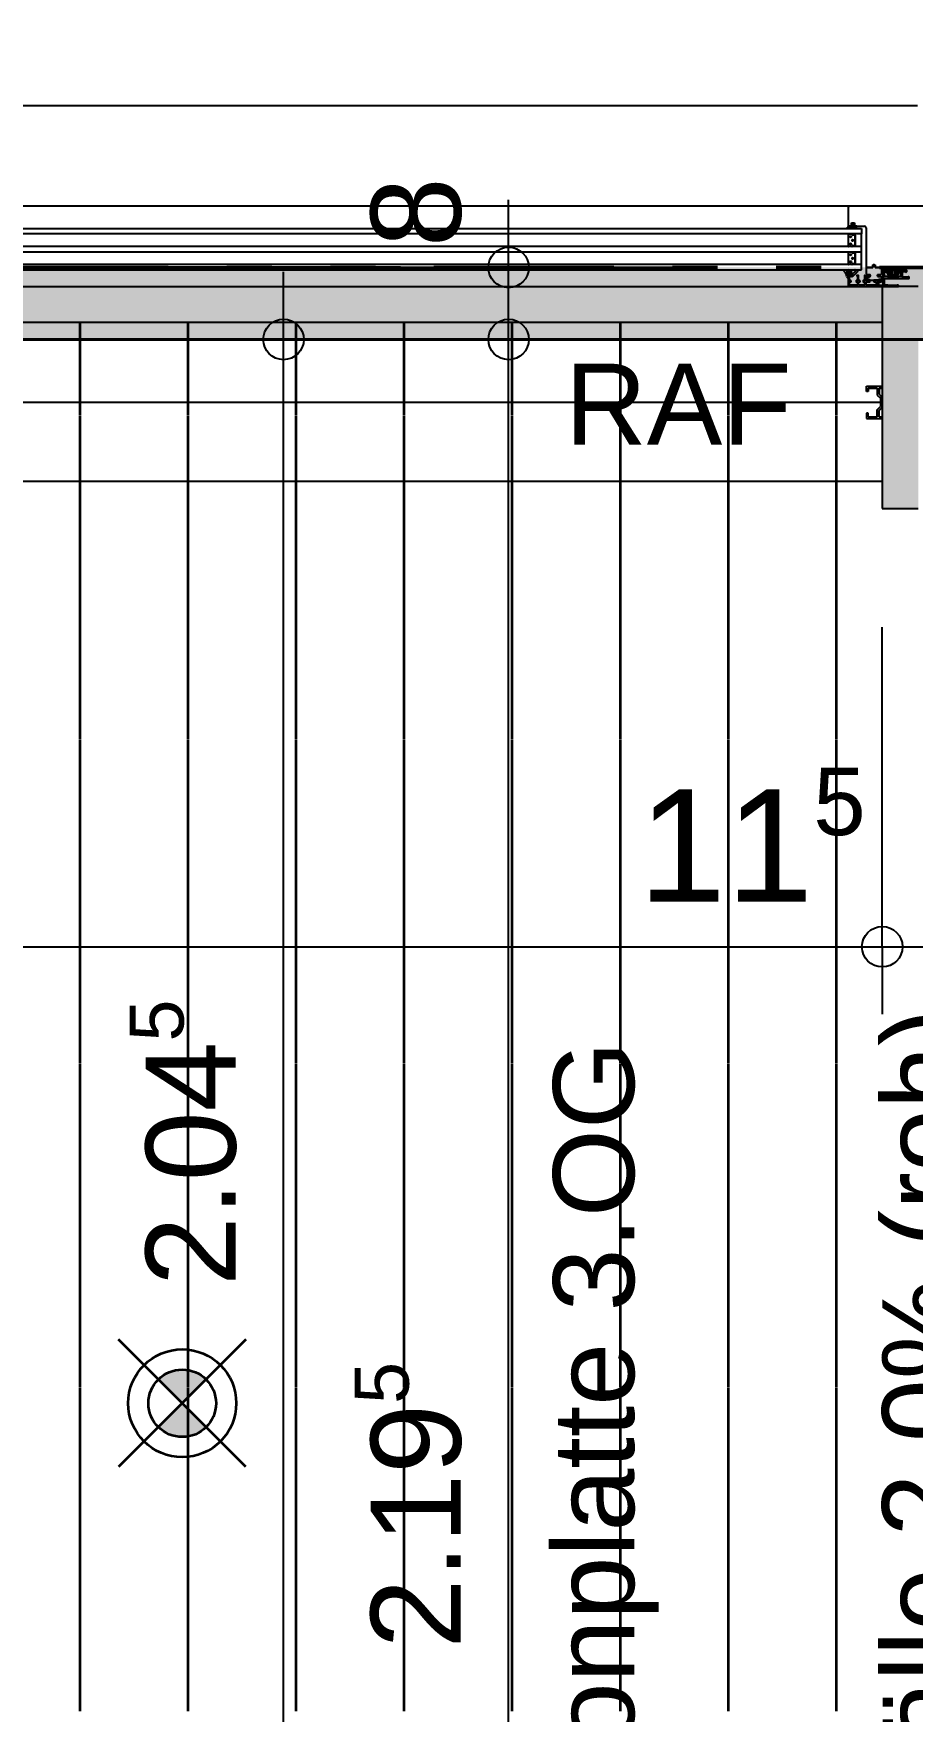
# Model space of a CAD drawing. Header units: centimetres. Extents: x 0.3 to 84.3, y 0.3 to 59.7.
# Drawn here: x 42.855 to 44.807, y 12.904 to 16.634 of the extents above; entities that cross this region are included whole.
import ezdxf

# ---------------------------------------------------------------- set-up
doc = ezdxf.new("R2010")
doc.units = ezdxf.units.CM
for name, pattern in [('AUSGEZOGEN', [0]), ('LINIE_23', [0.79, 0.4, -0.13, 0, -0.13, 0, -0.13]), ('PHANTOM', [63.5, 31.75, -6.35, 6.35, -6.35, 6.35, -6.35]), ('PUNKT', [6.35, 0, -6.35]), ('RAND', [44.45, 12.7, -6.35, 12.7, -6.35, 0, -6.35]), ('VERDECKT', [9.525, 6.35, -3.175])]:
    doc.linetypes.add(name, pattern=pattern)
for name, color, linetype, lineweight in [('Allgemein', 7, 'AUSGEZOGEN', 35), ('Ausbau Raeume', 7, 'AUSGEZOGEN', 35), ('Bauachsen grob', 7, 'RAND', 25), ('Bodenplatte', 7, 'AUSGEZOGEN', 35), ('Decke', 7, 'AUSGEZOGEN', 35), ('Detailmasse', 7, 'AUSGEZOGEN', 25), ('Entwaesserungsb._ Retentionb', 251, 'AUSGEZOGEN', 50), ('Fenster', 7, 'AUSGEZOGEN', 35), ('Rolladen', 7, 'AUSGEZOGEN', 25), ('Text Werkplan Ausfuehrung', 7, 'AUSGEZOGEN', 50), ('Vermassung Bodenplatte', 180, 'VERDECKT', 50), ('Vorhangbrett', 7, 'AUSGEZOGEN', 25), ('Wand Beton bewehrt', 7, 'AUSGEZOGEN', 35), ('Werkplan- Ausfuehrungsmasse', 7, 'AUSGEZOGEN', 25)]:
    doc.layers.add(name, color=color, linetype=linetype, lineweight=lineweight)
doc.layers.add('Elektro Apparate', color=7, linetype='AUSGEZOGEN', lineweight=35, true_color=0x656565)
doc.styles.add('ARIAL', font='ARIAL.TTF')

msp = doc.modelspace()

# ---------------------------------------------------------------- hatches: boundary and pattern name
at = {"layer": 'Allgemein', "linetype": 'AUSGEZOGEN', "lineweight": 25}
msp.add_hatch(color=32, dxfattribs=at).paths.add_polyline_path([(44.82, 15.794), (44.82, 16.0714), (44.74, 16.0714), (44.74, 15.794), (44.74, 15.714), (44.74, 15.666), (44.74, 15.618), (44.74, 15.578), (44.82, 15.578), (44.82, 15.618), (44.82, 15.666), (44.82, 15.714)])
at = {"layer": 'Bodenplatte', "linetype": 'AUSGEZOGEN', "lineweight": 25, "true_color": 0xe0ffe0}
msp.add_hatch(color=254, dxfattribs=at).paths.add_polyline_path([(31.66, 16.114), (31.66, 15.954), (62.72, 15.954), (62.72, 16.114)])
at = {"layer": 'Elektro Apparate', "linetype": 'AUSGEZOGEN', "lineweight": 35}
h = msp.add_hatch(color=40, dxfattribs=at)
h.paths.add_polyline_path([(43.132, 13.536), (43.185, 13.589), (43.238, 13.536), (43.2318, 13.5304), (43.2017, 13.5159), (43.1683, 13.5159), (43.1382, 13.5304)], flags=16)
h.paths.add_polyline_path([(43.238, 13.642), (43.185, 13.589), (43.132, 13.642), (43.1382, 13.6476), (43.1683, 13.6621), (43.2017, 13.6621), (43.2318, 13.6476)], flags=16)

# ---------------------------------------------------------------- linework, layer by layer
at = {"layer": 'Allgemein', "color": 7, "linetype": 'AUSGEZOGEN', "lineweight": 25}
for p, q in [((44.82, 16.0714), (44.74, 16.0714)), ((44.74, 16.0714), (44.74, 15.794)), ((44.74, 15.794), (44.74, 15.714)), ((44.74, 15.714), (44.74, 15.666)), ((44.74, 15.666), (44.74, 15.618)), ((44.74, 15.618), (44.74, 15.578)), ((44.74, 15.578), (44.82, 15.578))]:
    msp.add_line(p, q, dxfattribs=at)
at = {"layer": 'Ausbau Raeume', "color": 254, "linetype": 'AUSGEZOGEN', "lineweight": 35}
for p, q in [((42.9582, 15.7846), (42.9582, 15.9914)), ((43.1982, 15.7846), (43.1982, 15.9914)), ((43.4382, 15.7846), (43.4382, 15.9914)), ((43.6782, 15.7846), (43.6782, 15.9914)), ((43.9182, 15.7846), (43.9182, 15.9914)), ((44.1582, 15.7846), (44.1582, 15.9914)), ((44.3982, 15.7846), (44.3982, 15.9914)), ((44.6382, 15.7846), (44.6382, 15.9914)), ((42.9582, 15.0646), (42.9582, 15.7832)), ((43.1982, 15.0646), (43.1982, 15.7832)), ((43.4382, 15.0646), (43.4382, 15.7832)), ((43.6782, 15.0646), (43.6782, 15.7832)), ((43.9182, 15.0646), (43.9182, 15.7832)), ((44.1582, 15.0646), (44.1582, 15.7832)), ((44.3982, 15.0646), (44.3982, 15.7832)), ((44.6382, 15.0646), (44.6382, 15.7832)), ((42.9582, 14.3446), (42.9582, 15.0632)), ((43.1982, 14.3446), (43.1982, 15.0632)), ((43.4382, 14.3446), (43.4382, 15.0632)), ((43.6782, 14.3446), (43.6782, 15.0632)), ((43.9182, 14.3446), (43.9182, 15.0632)), ((44.1582, 14.3446), (44.1582, 15.0632)), ((44.3982, 14.3446), (44.3982, 15.0632)), ((44.6382, 14.3446), (44.6382, 15.0632)), ((42.9582, 13.6246), (42.9582, 14.3432)), ((43.1982, 13.6246), (43.1982, 14.3432)), ((43.4382, 13.6246), (43.4382, 14.3432)), ((43.6782, 13.6246), (43.6782, 14.3432)), ((43.9182, 13.6246), (43.9182, 14.3432)), ((44.1582, 13.6246), (44.1582, 14.3432)), ((44.3982, 13.6246), (44.3982, 14.3432)), ((44.6382, 13.6246), (44.6382, 14.3432)), ((42.9582, 12.9046), (42.9582, 13.6232)), ((43.1982, 12.9046), (43.1982, 13.6232)), ((43.4382, 12.9046), (43.4382, 13.6232)), ((43.6782, 12.9046), (43.6782, 13.6232)), ((43.9182, 12.9046), (43.9182, 13.6232)), ((44.1582, 12.9046), (44.1582, 13.6232)), ((44.3982, 12.9046), (44.3982, 13.6232)), ((44.6382, 12.9046), (44.6382, 13.6232))]:
    msp.add_line(p, q, dxfattribs=at)
at = {"layer": 'Bauachsen grob', "color": 32, "linetype": 'LINIE_23', "lineweight": 50, "true_color": 0xc36e14}
msp.add_line((21.964, 16.114), (72.416, 16.114), dxfattribs=at)
at = {"layer": 'Bodenplatte', "color": 92, "linetype": 'VERDECKT', "lineweight": 35, "true_color": 0x00c600}
for p, q in [((62.72, 16.114), (31.66, 16.114)), ((31.66, 15.954), (62.72, 15.954))]:
    msp.add_line(p, q, dxfattribs=at)
at = {"layer": 'Decke', "color": 92, "linetype": 'RAND', "lineweight": 35, "true_color": 0x00c600}
for p, q in [((31.66, 16.114), (47.6, 16.114)), ((47.44, 15.954), (31.66, 15.954))]:
    msp.add_line(p, q, dxfattribs=at)
at = {"layer": 'Detailmasse', "color": 253, "linetype": 'AUSGEZOGEN', "lineweight": 25, "true_color": 0xa0a0a0}
for p, q in [((43.41, 15.954), (43.41, 16.104)), ((43.41, 15.954), (43.26, 15.954)), ((43.41, 15.954), (43.56, 15.954)), ((43.41, 15.954), (43.41, 15.954)), ((43.41, 11.864), (43.41, 15.954))]:
    msp.add_line(p, q, dxfattribs=at)
msp.add_circle((43.41, 15.954), 0.045, dxfattribs=at)
at = {"layer": 'Elektro Apparate', "color": 40, "linetype": 'AUSGEZOGEN', "lineweight": 35}
for p, q in [((43.3264, 13.7304), (43.0436, 13.4476)), ((43.3264, 13.4476), (43.0436, 13.7304))]:
    msp.add_line(p, q, dxfattribs=at)
for radius in [0.12, 0.075]:
    msp.add_circle((43.185, 13.589), radius, dxfattribs=at)
at = {"layer": 'Fenster', "color": 7, "linetype": 'AUSGEZOGEN', "lineweight": 25}
for p, q in [((41.746, 16.474), (44.818, 16.474)), ((44.668, 16.25), (41.746, 16.25)), ((44.664, 16.246), (44.664, 16.208)), ((44.879, 16.25), (44.668, 16.25)), ((41.72, 16.2004), (44.694, 16.2004)), ((44.662, 16.2021), (44.6615, 16.2017)), ((44.6625, 16.2004), (44.6661, 16.2016)), ((44.6641, 16.2059), (44.6632, 16.2033)), ((44.664, 16.208), (44.666, 16.206)), ((44.6641, 16.2065), (44.6641, 16.2063)), ((44.6641, 16.2063), (44.6641, 16.2061)), ((44.6656, 16.2063), (44.6652, 16.2068)), ((44.666, 16.206), (44.672, 16.206)), ((44.6707, 16.206), (44.6661, 16.206)), ((44.6671, 16.2013), (44.6672, 16.2008)), ((44.6683, 16.2008), (44.6686, 16.2017)), ((44.6697, 16.2017), (44.6699, 16.2008)), ((44.6711, 16.2008), (44.6713, 16.2017)), ((44.6728, 16.2109), (44.6714, 16.2096)), ((44.6719, 16.209), (44.6722, 16.2091)), ((44.672, 16.206), (44.672, 16.213)), ((44.672, 16.213), (44.6782, 16.213)), ((44.6721, 16.2018), (44.6764, 16.2004)), ((44.6739, 16.2094), (44.6739, 16.2072)), ((44.6742, 16.2028), (44.6772, 16.2028)), ((44.6764, 16.2017), (44.6747, 16.2023)), ((44.6753, 16.2118), (44.6749, 16.2118)), ((44.6763, 16.2072), (44.6763, 16.2094)), ((44.6788, 16.2096), (44.6775, 16.2109)), ((44.678, 16.2091), (44.6783, 16.209)), ((44.6781, 16.2023), (44.6792, 16.2007)), ((44.6782, 16.213), (44.6782, 16.206)), ((44.6782, 16.206), (44.7, 16.206)), ((44.6831, 16.206), (44.6795, 16.206)), ((44.6803, 16.2008), (44.6806, 16.2017)), ((44.6817, 16.2017), (44.6819, 16.2008)), ((44.6831, 16.201), (44.6831, 16.2045)), ((44.694, 16.2004), (44.694, 16.1884)), ((44.704, 16.202), (44.704, 16.115)), ((44.694, 16.1884), (41.72, 16.1884)), ((44.694, 16.1604), (41.72, 16.1604)), ((44.6652, 16.1612), (44.6652, 16.1876)), ((44.6659, 16.1884), (44.6723, 16.1884)), ((44.6723, 16.1604), (44.6659, 16.1604)), ((44.6731, 16.1876), (44.6731, 16.1876)), ((44.6731, 16.1612), (44.6731, 16.1612)), ((44.6732, 16.1872), (44.6732, 16.1872)), ((44.6732, 16.1872), (44.6789, 16.1872)), ((44.6789, 16.1616), (44.6732, 16.1616)), ((44.6732, 16.1616), (44.6732, 16.1616)), ((44.6739, 16.1868), (44.6789, 16.1868)), ((44.6789, 16.1868), (44.6739, 16.1868)), ((44.6789, 16.162), (44.6739, 16.162)), ((44.6739, 16.162), (44.6789, 16.162)), ((44.6796, 16.186), (44.6796, 16.1627)), ((44.6796, 16.1627), (44.6796, 16.186)), ((44.68, 16.186), (44.68, 16.1627)), ((44.694, 16.1604), (44.694, 16.1884)), ((44.694, 16.1484), (44.694, 16.1604)), ((41.72, 16.1484), (44.694, 16.1484)), ((44.694, 16.1204), (41.72, 16.1204)), ((44.6652, 16.1212), (44.6652, 16.1476)), ((44.6659, 16.1484), (44.6723, 16.1484)), ((44.6723, 16.1204), (44.6659, 16.1204)), ((44.6731, 16.1476), (44.6731, 16.1476)), ((44.6731, 16.1212), (44.6731, 16.1212)), ((44.6732, 16.1472), (44.6732, 16.1472)), ((44.6732, 16.1472), (44.6789, 16.1472)), ((44.6789, 16.1216), (44.6732, 16.1216)), ((44.6732, 16.1216), (44.6732, 16.1216)), ((44.6739, 16.1468), (44.6789, 16.1468)), ((44.6789, 16.1468), (44.6739, 16.1468)), ((44.6789, 16.122), (44.6739, 16.122)), ((44.6739, 16.122), (44.6789, 16.122)), ((44.6796, 16.146), (44.6796, 16.1227)), ((44.6796, 16.1227), (44.6796, 16.146)), ((44.68, 16.146), (44.68, 16.1227)), ((44.694, 16.1204), (44.694, 16.1484)), ((44.694, 16.1084), (44.694, 16.1204)), ((44.704, 16.115), (44.705, 16.114)), ((44.719, 16.114), (44.719, 16.12)), ((44.719, 16.12), (44.724, 16.12)), ((44.719, 16.1186), (44.719, 16.114)), ((44.7215, 16.1196), (44.72, 16.1196)), ((44.723, 16.1196), (44.7215, 16.1196)), ((44.724, 16.12), (44.724, 16.114)), ((44.724, 16.114), (44.724, 16.1186)), ((41.72, 16.1084), (44.694, 16.1084)), ((44.6551, 16.106), (44.6548, 16.1064)), ((44.6555, 16.1084), (44.6636, 16.1084)), ((44.6604, 16.1057), (44.6602, 16.1053)), ((44.6602, 16.1053), (44.6606, 16.1047)), ((44.6612, 16.1057), (44.6604, 16.1057)), ((44.6606, 16.1047), (44.6626, 16.101)), ((44.6621, 16.1054), (44.6612, 16.1057)), ((44.6636, 16.105), (44.6621, 16.1054)), ((44.6636, 16.0916), (44.6629, 16.0916)), ((44.6652, 16.1045), (44.6636, 16.105)), ((44.6639, 16.1004), (44.6685, 16.1004)), ((44.664, 16.096), (44.664, 16.0718)), ((44.664, 16.0957), (44.664, 16.092)), ((44.6694, 16.0964), (44.6644, 16.0964)), ((44.6702, 16.0964), (44.6647, 16.0964)), ((44.6662, 16.1042), (44.6652, 16.1045)), ((44.666, 16.1079), (44.6705, 16.1067)), ((44.6674, 16.104), (44.6662, 16.1042)), ((44.6674, 16.104), (44.6693, 16.1035)), ((44.6676, 16.0854), (44.6676, 16.0929)), ((44.6676, 16.0754), (44.6676, 16.0816)), ((44.6678, 16.0933), (44.6698, 16.0954)), ((44.6702, 16.085), (44.668, 16.085)), ((44.668, 16.082), (44.6702, 16.082)), ((44.6686, 16.1004), (44.6685, 16.1004)), ((44.6687, 16.1004), (44.6686, 16.1004)), ((44.6689, 16.1005), (44.6687, 16.1004)), ((44.669, 16.1005), (44.6689, 16.1005)), ((44.6692, 16.1006), (44.669, 16.1005)), ((44.6696, 16.1012), (44.6692, 16.1006)), ((44.6693, 16.1035), (44.6697, 16.1028)), ((44.6697, 16.1028), (44.6696, 16.1012)), ((44.6714, 16.094), (44.6706, 16.0961)), ((44.6706, 16.0824), (44.6706, 16.0846)), ((44.6713, 16.1043), (44.6713, 16.1035)), ((44.6713, 16.1035), (44.6717, 16.0999)), ((44.6734, 16.0991), (44.6809, 16.1055)), ((44.6806, 16.1066), (44.6793, 16.1069)), ((44.6797, 16.1088), (44.6837, 16.108)), ((44.6813, 16.1063), (44.6806, 16.1066)), ((44.6809, 16.1055), (44.6813, 16.1057)), ((44.6815, 16.1062), (44.6813, 16.1063)), ((44.6813, 16.1057), (44.6815, 16.1058)), ((44.6816, 16.1059), (44.6815, 16.1062)), ((44.6815, 16.1058), (44.6816, 16.1059)), ((44.6822, 16.0846), (44.6822, 16.0824)), ((44.6848, 16.085), (44.6826, 16.085)), ((44.6826, 16.082), (44.6848, 16.082)), ((44.6836, 16.0954), (44.685, 16.0939)), ((44.6872, 16.0964), (44.684, 16.0964)), ((44.6852, 16.0935), (44.6852, 16.0854)), ((44.6852, 16.0816), (44.6852, 16.0754)), ((44.6876, 16.0854), (44.6876, 16.096)), ((44.6876, 16.0754), (44.6876, 16.0816)), ((44.6902, 16.085), (44.688, 16.085)), ((44.688, 16.082), (44.6902, 16.082)), ((44.6906, 16.0824), (44.6906, 16.0846)), ((44.6974, 16.0846), (44.6974, 16.0824)), ((44.7, 16.085), (44.6978, 16.085)), ((44.6978, 16.082), (44.7, 16.082)), ((44.7004, 16.096), (44.7004, 16.0854)), ((44.7004, 16.0816), (44.7004, 16.0754)), ((44.712, 16.0964), (44.7008, 16.0964)), ((44.719, 16.114), (44.704, 16.114)), ((44.704, 16.114), (44.704, 16.1)), ((44.704, 16.1), (44.706, 16.098)), ((44.704, 16.0854), (44.704, 16.093)), ((44.704, 16.0924), (44.704, 16.089)), ((44.704, 16.089), (44.704, 16.088)), ((44.704, 16.0754), (44.704, 16.0816)), ((44.7044, 16.0934), (44.712, 16.0934)), ((44.7086, 16.085), (44.7044, 16.085)), ((44.7044, 16.082), (44.712, 16.082)), ((44.705, 16.114), (44.719, 16.114)), ((44.7124, 16.0934), (44.705, 16.0934)), ((44.7084, 16.088), (44.705, 16.088)), ((44.705, 16.088), (44.708, 16.088)), ((44.706, 16.098), (44.7124, 16.098)), ((44.706, 16.086), (44.707, 16.086)), ((44.708, 16.088), (44.7108, 16.088)), ((44.708, 16.087), (44.708, 16.0876)), ((44.709, 16.0872), (44.709, 16.0854)), ((44.7096, 16.0876), (44.7094, 16.0876)), ((44.7127, 16.0849), (44.7103, 16.0873)), ((44.7108, 16.088), (44.7128, 16.086)), ((44.7128, 16.086), (44.7215, 16.086)), ((44.713, 16.0944), (44.713, 16.0954)), ((44.713, 16.083), (44.713, 16.0842)), ((44.7134, 16.097), (44.7134, 16.0944)), ((44.7215, 16.086), (44.7302, 16.086)), ((44.7216, 16.0856), (44.7216, 16.0824)), ((44.7256, 16.086), (44.722, 16.086)), ((44.722, 16.082), (44.7258, 16.082)), ((44.724, 16.114), (44.948, 16.114)), ((44.739, 16.114), (44.724, 16.114)), ((44.738, 16.086), (44.7256, 16.086)), ((44.7262, 16.0816), (44.7262, 16.0754)), ((44.7296, 16.0944), (44.7296, 16.097)), ((44.7296, 16.0718), (44.7296, 16.0814)), ((44.73, 16.0804), (44.73, 16.0718)), ((44.7302, 16.086), (44.7322, 16.088)), ((44.7306, 16.098), (44.737, 16.098)), ((44.738, 16.0934), (44.7306, 16.0934)), ((44.7306, 16.0824), (44.7366, 16.0824)), ((44.732, 16.0814), (44.731, 16.0814)), ((44.7322, 16.088), (44.735, 16.088)), ((44.7324, 16.0742), (44.7324, 16.081)), ((44.7346, 16.088), (44.738, 16.088)), ((44.735, 16.088), (44.738, 16.088)), ((44.735, 16.087), (44.735, 16.0876)), ((44.737, 16.086), (44.736, 16.086)), ((44.737, 16.098), (44.739, 16.1)), ((44.739, 16.1), (44.739, 16.114)), ((44.739, 16.089), (44.739, 16.0924)), ((44.739, 16.089), (44.739, 16.088)), ((44.739, 16.0848), (44.739, 16.085)), ((44.741, 16.107), (44.741, 16.0742)), ((44.7514, 16.1074), (44.7414, 16.1074)), ((44.7456, 16.1136), (44.7436, 16.1136)), ((44.7436, 16.1136), (44.7436, 16.1112)), ((44.7436, 16.1112), (44.7456, 16.1112)), ((44.7481, 16.11), (44.7436, 16.1086)), ((44.7436, 16.1086), (44.7436, 16.1076)), ((44.7436, 16.1086), (44.744, 16.1083)), ((44.7436, 16.1076), (44.744, 16.1076)), ((44.744, 16.114), (44.7456, 16.114)), ((44.7456, 16.1108), (44.744, 16.1108)), ((44.744, 16.1083), (44.7482, 16.1096)), ((44.744, 16.1076), (44.744, 16.1083)), ((44.748, 16.1086), (44.7443, 16.1074)), ((44.7444, 16.107), (44.7443, 16.1074)), ((44.7444, 16.107), (44.7481, 16.1082)), ((44.7452, 16.0942), (44.7452, 16.1038)), ((44.7452, 16.0754), (44.7452, 16.0894)), ((44.7546, 16.114), (44.7456, 16.114)), ((44.7456, 16.1136), (44.7456, 16.114)), ((44.7456, 16.1136), (44.7546, 16.1136)), ((44.7456, 16.1112), (44.7456, 16.1136)), ((44.7456, 16.1112), (44.7506, 16.1112)), ((44.7456, 16.1112), (44.7456, 16.1108)), ((44.7456, 16.1108), (44.7488, 16.1108)), ((44.7456, 16.1042), (44.7518, 16.1042)), ((44.7506, 16.0938), (44.7456, 16.0938)), ((44.7456, 16.0898), (44.7996, 16.0898)), ((44.748, 16.1086), (44.7481, 16.1082)), ((44.7483, 16.1101), (44.7481, 16.11)), ((44.7481, 16.11), (44.7482, 16.1096)), ((44.7482, 16.1096), (44.7483, 16.1097)), ((44.7482, 16.1096), (44.7482, 16.1087)), ((44.7482, 16.1087), (44.7482, 16.1083)), ((44.7483, 16.1087), (44.7482, 16.1087)), ((44.7482, 16.1083), (44.7483, 16.1083)), ((44.7483, 16.1086), (44.7483, 16.1087)), ((44.7484, 16.1085), (44.7483, 16.1086)), ((44.7483, 16.1083), (44.7484, 16.1082)), ((44.7485, 16.1085), (44.7484, 16.1085)), ((44.7484, 16.1082), (44.7484, 16.1082)), ((44.7484, 16.1082), (44.7485, 16.1082)), ((44.7485, 16.1084), (44.7485, 16.1085)), ((44.7486, 16.1084), (44.7485, 16.1084)), ((44.7485, 16.1083), (44.7485, 16.1084)), ((44.7485, 16.1082), (44.7485, 16.1083)), ((44.7485, 16.1082), (44.7485, 16.1081)), ((44.7485, 16.1081), (44.7485, 16.1082)), ((44.7485, 16.1081), (44.7485, 16.1081)), ((44.7486, 16.108), (44.7485, 16.1081)), ((44.7491, 16.1104), (44.7486, 16.1104)), ((44.7486, 16.1104), (44.7486, 16.1084)), ((44.7486, 16.1084), (44.7506, 16.1084)), ((44.7488, 16.108), (44.7486, 16.108)), ((44.7492, 16.1108), (44.7488, 16.1108)), ((44.7488, 16.108), (44.749, 16.108)), ((44.7488, 16.108), (44.7488, 16.108)), ((44.7506, 16.108), (44.749, 16.108)), ((44.7491, 16.1104), (44.7494, 16.1105)), ((44.7497, 16.1109), (44.7492, 16.1108)), ((44.7494, 16.1105), (44.7498, 16.1107)), ((44.7501, 16.1111), (44.7497, 16.1109)), ((44.7498, 16.1107), (44.7502, 16.1109)), ((44.7506, 16.1112), (44.7501, 16.1111)), ((44.7502, 16.1109), (44.7506, 16.1112)), ((44.7506, 16.1084), (44.7506, 16.1112)), ((44.7506, 16.108), (44.7506, 16.1084)), ((44.7546, 16.1084), (44.7506, 16.1084)), ((44.7506, 16.108), (44.7546, 16.108)), ((44.7507, 16.1038), (44.7506, 16.1036)), ((44.7506, 16.1036), (44.751, 16.1034)), ((44.7506, 16.1036), (44.751, 16.1034)), ((44.7507, 16.1038), (44.7511, 16.1037)), ((44.7508, 16.1014), (44.7511, 16.1017)), ((44.7508, 16.1015), (44.7511, 16.1017)), ((44.7508, 16.1014), (44.7526, 16.0986)), ((44.751, 16.1034), (44.7511, 16.1037)), ((44.7536, 16.1041), (44.7511, 16.1041)), ((44.7511, 16.1037), (44.7511, 16.1041)), ((44.7511, 16.1037), (44.7536, 16.1037)), ((44.7529, 16.0988), (44.7511, 16.1017)), ((44.7521, 16.1043), (44.7527, 16.1049)), ((44.7526, 16.0986), (44.7529, 16.0988)), ((44.7527, 16.0985), (44.753, 16.0987)), ((44.7754, 16.0928), (44.7527, 16.0928)), ((44.753, 16.1056), (44.753, 16.1058)), ((44.7536, 16.1041), (44.7536, 16.1037)), ((44.7537, 16.0968), (44.754, 16.097)), ((44.7543, 16.108), (44.7543, 16.1062)), ((44.7543, 16.1062), (44.758, 16.1062)), ((44.7543, 16.1061), (44.7543, 16.1062)), ((44.7543, 16.1062), (44.7543, 16.1062)), ((44.758, 16.1061), (44.7543, 16.1061)), ((44.7543, 16.106), (44.7543, 16.1061)), ((44.7543, 16.1061), (44.7543, 16.1061)), ((44.7554, 16.1056), (44.7543, 16.106)), ((44.7734, 16.114), (44.7546, 16.114)), ((44.7546, 16.1136), (44.7546, 16.114)), ((44.7546, 16.1136), (44.7549, 16.1136)), ((44.7546, 16.1136), (44.7546, 16.1084)), ((44.7546, 16.108), (44.7546, 16.1084)), ((44.7546, 16.1084), (44.7549, 16.1084)), ((44.7546, 16.108), (44.7734, 16.108)), ((44.7549, 16.1084), (44.7549, 16.1136)), ((44.7549, 16.1136), (44.7731, 16.1136)), ((44.7731, 16.1084), (44.7549, 16.1084)), ((44.7555, 16.1025), (44.7551, 16.1024)), ((44.7551, 16.1024), (44.756, 16.0984)), ((44.7554, 16.1056), (44.758, 16.1056)), ((44.758, 16.1056), (44.7555, 16.1056)), ((44.7564, 16.0984), (44.7555, 16.1025)), ((44.7564, 16.0984), (44.756, 16.0984)), ((44.7569, 16.0939), (44.757, 16.0943)), ((44.7575, 16.0938), (44.7575, 16.0942)), ((44.7705, 16.0942), (44.7575, 16.0942)), ((44.7575, 16.0938), (44.7705, 16.0938)), ((44.7582, 16.0944), (44.7576, 16.0938)), ((44.758, 16.108), (44.758, 16.0986)), ((44.758, 16.0986), (44.7584, 16.0986)), ((44.7582, 16.0966), (44.7698, 16.0966)), ((44.7582, 16.0966), (44.7582, 16.0944)), ((44.7698, 16.0944), (44.7582, 16.0944)), ((44.7584, 16.0986), (44.7584, 16.108)), ((44.7694, 16.097), (44.7586, 16.097)), ((44.7612, 16.114), (44.7612, 16.097)), ((44.7668, 16.114), (44.7668, 16.097)), ((44.7696, 16.108), (44.7696, 16.0986)), ((44.77, 16.0986), (44.7696, 16.0986)), ((44.7698, 16.0966), (44.7698, 16.0944)), ((44.7698, 16.0944), (44.7704, 16.0938)), ((44.77, 16.0986), (44.77, 16.108)), ((44.77, 16.1062), (44.7738, 16.1062)), ((44.7738, 16.1061), (44.77, 16.1061)), ((44.77, 16.1056), (44.7726, 16.1056)), ((44.7725, 16.1056), (44.77, 16.1056)), ((44.7705, 16.0938), (44.7705, 16.0942)), ((44.7711, 16.0939), (44.771, 16.0943)), ((44.7725, 16.1025), (44.7716, 16.0984)), ((44.7716, 16.0984), (44.772, 16.0984)), ((44.772, 16.0984), (44.7729, 16.1024)), ((44.7725, 16.1025), (44.7729, 16.1024)), ((44.7726, 16.1056), (44.7738, 16.106)), ((44.7731, 16.1136), (44.7734, 16.1136)), ((44.7731, 16.1136), (44.7731, 16.1084)), ((44.7731, 16.1084), (44.7734, 16.1084)), ((44.7734, 16.114), (44.7734, 16.1136)), ((44.7824, 16.114), (44.7734, 16.114)), ((44.7734, 16.1084), (44.7734, 16.1136)), ((44.7734, 16.1136), (44.7824, 16.1136)), ((44.7734, 16.108), (44.7734, 16.1084)), ((44.7774, 16.1084), (44.7734, 16.1084)), ((44.7734, 16.108), (44.7774, 16.108)), ((44.7738, 16.108), (44.7738, 16.1062)), ((44.7738, 16.1062), (44.7738, 16.1062)), ((44.7738, 16.1062), (44.7738, 16.1061)), ((44.7738, 16.1061), (44.7738, 16.106)), ((44.7738, 16.1061), (44.7738, 16.1061)), ((44.7743, 16.0968), (44.774, 16.097)), ((44.7769, 16.1041), (44.7744, 16.1041)), ((44.7744, 16.1041), (44.7744, 16.1037)), ((44.7744, 16.1037), (44.7769, 16.1037)), ((44.775, 16.1058), (44.775, 16.1056)), ((44.7753, 16.0985), (44.775, 16.0987)), ((44.7769, 16.1017), (44.7751, 16.0988)), ((44.7754, 16.0986), (44.7751, 16.0988)), ((44.7753, 16.1049), (44.7759, 16.1043)), ((44.7754, 16.0986), (44.7772, 16.1014)), ((44.7762, 16.1042), (44.7812, 16.1042)), ((44.7944, 16.1074), (44.7766, 16.1074)), ((44.7769, 16.1041), (44.7769, 16.1037)), ((44.7769, 16.1037), (44.7773, 16.1038)), ((44.7769, 16.1037), (44.777, 16.1034)), ((44.7773, 16.1015), (44.7769, 16.1017)), ((44.7772, 16.1014), (44.7769, 16.1017)), ((44.7774, 16.1036), (44.777, 16.1034)), ((44.7774, 16.1036), (44.777, 16.1034)), ((44.7774, 16.1036), (44.7773, 16.1038)), ((44.7774, 16.1112), (44.7774, 16.1084)), ((44.7774, 16.1112), (44.7824, 16.1112)), ((44.7774, 16.1112), (44.7778, 16.1109)), ((44.7779, 16.1111), (44.7774, 16.1112)), ((44.7774, 16.108), (44.7774, 16.1084)), ((44.7774, 16.1084), (44.7794, 16.1084)), ((44.779, 16.108), (44.7774, 16.108)), ((44.7812, 16.0938), (44.7774, 16.0938)), ((44.7778, 16.1109), (44.7782, 16.1107)), ((44.7783, 16.1109), (44.7779, 16.1111)), ((44.7782, 16.1107), (44.7786, 16.1105)), ((44.7788, 16.1108), (44.7783, 16.1109)), ((44.7786, 16.1105), (44.7789, 16.1104)), ((44.7792, 16.1108), (44.7788, 16.1108)), ((44.7794, 16.1104), (44.7789, 16.1104)), ((44.779, 16.108), (44.7792, 16.108)), ((44.7792, 16.1108), (44.7824, 16.1108)), ((44.7793, 16.108), (44.7792, 16.108)), ((44.7794, 16.108), (44.7793, 16.108)), ((44.7794, 16.1084), (44.7794, 16.1104)), ((44.7795, 16.1084), (44.7794, 16.1084)), ((44.7795, 16.1081), (44.7794, 16.108)), ((44.7796, 16.1085), (44.7795, 16.1084)), ((44.7795, 16.1084), (44.7795, 16.1083)), ((44.7795, 16.1083), (44.7795, 16.1082)), ((44.7795, 16.1081), (44.7796, 16.1082)), ((44.7795, 16.1082), (44.7795, 16.1081)), ((44.7797, 16.1086), (44.7796, 16.1085)), ((44.7796, 16.1082), (44.7797, 16.1082)), ((44.7799, 16.11), (44.7797, 16.1101)), ((44.7797, 16.1097), (44.7798, 16.1096)), ((44.7798, 16.1087), (44.7797, 16.1087)), ((44.7797, 16.1087), (44.7797, 16.1086)), ((44.7797, 16.1082), (44.7797, 16.1083)), ((44.7797, 16.1083), (44.7798, 16.1083)), ((44.7799, 16.11), (44.7798, 16.1096)), ((44.7798, 16.1087), (44.7798, 16.1096)), ((44.7798, 16.1096), (44.784, 16.1083)), ((44.7798, 16.1083), (44.7798, 16.1087)), ((44.7844, 16.1086), (44.7799, 16.11)), ((44.7799, 16.1082), (44.78, 16.1086)), ((44.7799, 16.1082), (44.7836, 16.107)), ((44.7837, 16.1074), (44.78, 16.1086)), ((44.7816, 16.1038), (44.7816, 16.0942)), ((44.7824, 16.114), (44.784, 16.114)), ((44.7824, 16.1136), (44.7824, 16.114)), ((44.7824, 16.1136), (44.7824, 16.1112)), ((44.7844, 16.1136), (44.7824, 16.1136)), ((44.7824, 16.1112), (44.7824, 16.1108)), ((44.7824, 16.1112), (44.7844, 16.1112)), ((44.784, 16.1108), (44.7824, 16.1108)), ((44.7836, 16.107), (44.7837, 16.1074)), ((44.7844, 16.1086), (44.784, 16.1083)), ((44.784, 16.1083), (44.784, 16.1076)), ((44.7844, 16.1076), (44.784, 16.1076)), ((44.7844, 16.1112), (44.7844, 16.1136)), ((44.7844, 16.1076), (44.7844, 16.1086)), ((44.7848, 16.0926), (44.7848, 16.1046)), ((44.7852, 16.105), (44.792, 16.105)), ((44.7972, 16.0922), (44.7852, 16.0922)), ((44.7924, 16.1046), (44.7924, 16.1041)), ((44.793, 16.1038), (44.7938, 16.1042)), ((44.7948, 16.1059), (44.7948, 16.107)), ((44.7976, 16.0931), (44.7976, 16.0926)), ((44.799, 16.093), (44.7982, 16.0934)), ((44.8, 16.0902), (44.8, 16.0913)), ((41.7496, 16.0714), (44.6644, 16.0714)), ((44.6644, 16.0714), (44.7292, 16.0714)), ((44.6848, 16.075), (44.668, 16.075)), ((44.7, 16.075), (44.688, 16.075)), ((44.7258, 16.075), (44.7044, 16.075)), ((44.7304, 16.0714), (44.7756, 16.0714)), ((44.7406, 16.0738), (44.7328, 16.0738)), ((44.7512, 16.075), (44.7456, 16.075)), ((44.7732, 16.0738), (44.753, 16.0738)), ((44.7736, 16.0747), (44.7736, 16.0742)), ((44.775, 16.0746), (44.7742, 16.075)), ((44.776, 16.0718), (44.776, 16.0729)), ((44.74, 15.9914), (38.61, 15.9914))]:
    msp.add_line(p, q, dxfattribs=at)
for centre, radius in [((44.6699, 16.1822), 0.0016), ((44.6699, 16.1665), 0.0016), ((44.674, 16.1744), 0.0016), ((44.6699, 16.1422), 0.0016), ((44.6699, 16.1265), 0.0016), ((44.674, 16.1344), 0.0016), ((44.6637, 16.0986), 0.000995)]:
    msp.add_circle(centre, radius, dxfattribs=at)
for centre, radius, start, end in [((44.668, 16.246), 0.004, 90.0001, 180.0001), ((44.6623, 16.2012), 0.000896, 148.6199, 288.3565), ((44.6615, 16.2037), 0.00169, 286.5894, 345.7015), ((44.6647, 16.2065), 0.0006, 35.0001, 179.9899), ((44.6621, 16.2061), 0.002, 352.8339, 0.0001), ((44.6661, 16.2066), 0.0006, 215.0001, 270.0001), ((44.6665, 16.2011), 0.0006, 15.0001, 131.4926), ((44.6678, 16.201), 0.0006, 195.0001, 345.0001), ((44.6691, 16.2015), 0.0006, 15.0001, 165.0001), ((44.6705, 16.201), 0.0006, 195.0001, 345.0001), ((44.6707, 16.205), 0.001, 45.6223, 90.0001), ((44.6717, 16.2093), 0.0004, 135.0326, 300.0428), ((44.6717, 16.2015), 0.000445, 29.6317, 164.5981), ((44.6717, 16.206), 0.0004, 225.6223, 2.7346), ((44.6801, 16.2064), 0.00802, 161.7764, 182.7204), ((44.6723, 16.209), 0.0002, 346.777, 120.0521), ((44.6749, 16.2088), 0.003, 90.0374, 135.0337), ((44.6751, 16.2094), 0.0012, 0.6558, 180.0386), ((44.6751, 16.2072), 0.0012, 180.3469, 359.7268), ((44.6741, 16.2026), 0.00022, 58.4906, 269.8168), ((44.6742, 16.2013), 0.00112, 65.9025, 98.521), ((44.6753, 16.2088), 0.003, 44.9665, 89.9628), ((44.6765, 16.201), 0.000646, 266.5003, 91.9756), ((44.6772, 16.2018), 0.001, 30.0001, 90.0001), ((44.6779, 16.209), 0.0002, 59.9481, 193.2232), ((44.6701, 16.2064), 0.00802, 357.2791, 18.2238), ((44.6785, 16.206), 0.0004, 177.2791, 314.3779), ((44.6785, 16.2093), 0.0004, 239.9575, 44.9676), ((44.6795, 16.205), 0.001, 90.0001, 134.3779), ((44.6798, 16.201), 0.0006, 210.0001, 345.0001), ((44.6811, 16.2015), 0.0006, 15.0001, 165.0001), ((44.6825, 16.201), 0.0006, 195.0001, 0.0001), ((44.6831, 16.2054), 0.0006, 293.577, 90.0001), ((44.6835, 16.2045), 0.0004, 113.577, 180.0001), ((44.7, 16.202), 0.004, 0.0001, 90.0001), ((44.6659, 16.1876), 0.00078, 90.0001, 180.0001), ((44.6659, 16.1612), 0.00078, 180.0001, 270.0001), ((44.6723, 16.1876), 0.00078, 0.0001, 90.0001), ((44.6723, 16.1612), 0.00078, 270.0001, 0.0001), ((44.6739, 16.1876), 0.00078, 180.0001, 270.0001), ((44.6739, 16.1612), 0.00078, 90.0001, 180.0001), ((44.6739, 16.1876), 0.00078, 214.8639, 270.0001), ((44.6739, 16.1612), 0.00078, 90.0001, 145.1363), ((44.6789, 16.186), 0.00114, 0.0001, 90.0001), ((44.6789, 16.186), 0.00078, 0.0001, 90.0001), ((44.6789, 16.186), 0.00078, 0.0001, 90.0001), ((44.6789, 16.1627), 0.00078, 270.0001, 0.0001), ((44.6789, 16.1627), 0.00114, 270.0001, 0.0001), ((44.6789, 16.1627), 0.00078, 270.0001, 0.0001), ((44.6659, 16.1476), 0.00078, 90.0001, 180.0001), ((44.6659, 16.1212), 0.00078, 180.0001, 270.0001), ((44.6723, 16.1476), 0.00078, 0.0001, 90.0001), ((44.6723, 16.1212), 0.00078, 270.0001, 0.0001), ((44.6739, 16.1476), 0.00078, 180.0001, 270.0001), ((44.6739, 16.1212), 0.00078, 90.0001, 180.0001), ((44.6739, 16.1476), 0.00078, 214.8639, 270.0001), ((44.6739, 16.1212), 0.00078, 90.0001, 145.1363), ((44.6789, 16.146), 0.00114, 0.0001, 90.0001), ((44.6789, 16.146), 0.00078, 0.0001, 90.0001), ((44.6789, 16.146), 0.00078, 0.0001, 90.0001), ((44.6789, 16.1227), 0.00078, 270.0001, 0.0001), ((44.6789, 16.1227), 0.00114, 270.0001, 0.0001), ((44.6789, 16.1227), 0.00078, 270.0001, 0.0001), ((44.72, 16.1186), 0.001, 90.0001, 180.0001), ((44.723, 16.1186), 0.001, 0.0001, 90.0001), ((44.6555, 16.1074), 0.001, 90.0001, 199.0259), ((44.6576, 16.1081), 0.00324, 199.0259, 211.6333), ((44.6625, 16.1105), 0.00864, 211.6333, 224.3836), ((44.6366, 16.0891), 0.025, 8.8461, 37.9514), ((44.6629, 16.0932), 0.0016, 190.3829, 270.0001), ((44.6638, 16.102), 0.00158, 219.6137, 271.155), ((44.6636, 16.1024), 0.006, 67.1346, 90), ((44.6636, 16.092), 0.0004, 270.0001, 0.0001), ((44.6647, 16.0957), 0.000662, 90.0001, 180.0001), ((44.6644, 16.096), 0.0004, 90.0001, 180.0001), ((44.6682, 16.0929), 0.0006, 135.0001, 180.0001), ((44.668, 16.0854), 0.0004, 180.0001, 270.0001), ((44.668, 16.0816), 0.0004, 90.0001, 180.0001), ((44.6694, 16.0958), 0.0006, 315.0001, 90.0001), ((44.6702, 16.096), 0.0004, 20.0001, 90.0001), ((44.6702, 16.0846), 0.0004, 0.0001, 90.0001), ((44.6702, 16.0824), 0.0004, 270.0001, 0.0001), ((44.67, 16.1052), 0.00154, 324.2197, 74.1922), ((44.6719, 16.0942), 0.0006, 200.0001, 302.523), ((44.6728, 16.1001), 0.00115, 192.4669, 300.1304), ((44.6519, 16.1301), 0.0417, 299.2314, 322.205), ((44.6795, 16.1079), 0.001, 78.6332, 258.6331), ((44.6826, 16.0846), 0.0004, 90.0001, 180.0001), ((44.6826, 16.0824), 0.0004, 180.0001, 270.0001), ((44.684, 16.0958), 0.0006, 90.0001, 225.0001), ((44.6836, 16.1061), 0.002, 310.1428, 86.9885), ((44.6848, 16.0854), 0.0004, 270.0001, 0.0001), ((44.6848, 16.0816), 0.0004, 0.0001, 90.0001), ((44.6846, 16.0935), 0.0006, 0.0001, 45.0001), ((44.6872, 16.096), 0.0004, 0.0001, 90.0001), ((44.688, 16.0854), 0.0004, 180.0001, 270.0001), ((44.688, 16.0816), 0.0004, 90.0001, 180.0001), ((44.6902, 16.0846), 0.0004, 0.0001, 90.0001), ((44.6902, 16.0824), 0.0004, 270.0001, 0.0001), ((44.6978, 16.0846), 0.0004, 90.0001, 180.0001), ((44.6978, 16.0824), 0.0004, 180.0001, 270.0001), ((44.7, 16.0854), 0.0004, 270.0001, 0.0001), ((44.7, 16.0816), 0.0004, 0.0001, 90.0001), ((44.7008, 16.096), 0.0004, 90.0001, 180.0001), ((44.705, 16.0924), 0.001, 90.0001, 180.0001), ((44.7044, 16.093), 0.0004, 90.0001, 180.0001), ((44.705, 16.089), 0.001, 180.0001, 270.0001), ((44.705, 16.089), 0.001, 180.0001, 270.0001), ((44.706, 16.088), 0.002, 180.0001, 270.0001), ((44.7044, 16.0854), 0.0004, 180.0001, 270.0001), ((44.7044, 16.0816), 0.0004, 90.0001, 180.0001), ((44.707, 16.087), 0.001, 270.0001, 0.0001), ((44.7084, 16.0876), 0.0004, 90.0001, 180.0001), ((44.7086, 16.0854), 0.0004, 270.0001, 0.0001), ((44.7094, 16.0872), 0.0004, 90.0001, 180.0001), ((44.7096, 16.0866), 0.001, 45.0001, 90.0001), ((44.712, 16.0954), 0.001, 0.0001, 90.0001), ((44.712, 16.0944), 0.001, 270.0001, 0.0001), ((44.712, 16.083), 0.001, 270.0001, 0.0001), ((44.7124, 16.097), 0.001, 0.0001, 90.0001), ((44.7124, 16.0944), 0.001, 270.0001, 0.0001), ((44.712, 16.0842), 0.001, 0.0001, 45.0001), ((44.722, 16.0856), 0.0004, 90.0001, 180.0001), ((44.722, 16.0824), 0.0004, 180.0001, 270.0001), ((44.7258, 16.0816), 0.0004, 0.0001, 90.0001), ((44.7306, 16.097), 0.001, 90.0001, 180.0001), ((44.7306, 16.0944), 0.001, 180.0001, 270.0001), ((44.7306, 16.0814), 0.001, 90.0001, 180.0001), ((44.731, 16.0804), 0.001, 90.0001, 180.0001), ((44.732, 16.081), 0.0004, 0.0001, 90.0001), ((44.7346, 16.0876), 0.0004, 0.0001, 90.0001), ((44.736, 16.087), 0.001, 180.0001, 270.0001), ((44.7366, 16.0848), 0.0024, 270.0001, 0.0001), ((44.737, 16.088), 0.002, 270.0001, 0.0001), ((44.738, 16.0924), 0.001, 0.0001, 90.0001), ((44.738, 16.089), 0.001, 270.0001, 0.0001), ((44.738, 16.089), 0.001, 270.0001, 0.0001), ((44.738, 16.085), 0.001, 0.0001, 90.0001), ((44.7414, 16.107), 0.0004, 90.0001, 180.0001), ((44.744, 16.1136), 0.0004, 90.0001, 180.0001), ((44.744, 16.1112), 0.0004, 180.0001, 270.0001), ((44.7442, 16.1076), 0.0006, 180.0001, 288.0152), ((44.7442, 16.1076), 0.0002, 180.0001, 288.0152), ((44.7456, 16.1038), 0.0004, 90.0001, 180.0001), ((44.7456, 16.0942), 0.0004, 180.0001, 270.0001), ((44.7456, 16.0894), 0.0004, 90.0001, 180.0001), ((44.7482, 16.1079), 0.0008, 91.872, 108.0152), ((44.7482, 16.1079), 0.0004, 91.872, 108.0152), ((44.7482, 16.1104), 0.0004, 0.0001, 90.0001), ((44.7482, 16.1105), 0.0004, 288.0152, 353.502), ((44.749, 16.1084), 0.0004, 180.0001, 270.0001), ((44.7528, 16.1027), 0.0024, 159.279, 211.2357), ((44.7487, 16.1043), 0.002, 339.279, 339.5892), ((44.7506, 16.0922), 0.0016, 37.98, 90.0001), ((44.7511, 16.1037), 0.0004, 90.0001, 159.5892), ((44.7528, 16.1027), 0.002, 159.279, 211.2357), ((44.7525, 16.1025), 0.002, 211.2357, 212.5001), ((44.7487, 16.1043), 0.0024, 339.279, 339.5892), ((44.7525, 16.1025), 0.0016, 211.2357, 212.5001), ((44.7514, 16.1058), 0.0016, 0.0001, 90.0001), ((44.7518, 16.1046), 0.0004, 270.0001, 315.0001), ((44.7527, 16.0938), 0.001, 217.98, 270.0001), ((44.7543, 16.0997), 0.002, 212.5001, 217.1948), ((44.752, 16.1056), 0.001, 315.0001, 0.0001), ((44.746, 16.0934), 0.0084, 24.0503, 37.1948), ((44.7543, 16.0997), 0.0016, 212.5001, 217.1948), ((44.746, 16.0934), 0.0088, 24.0503, 37.1948), ((44.7536, 16.1021), 0.002, 11.5001, 90.0001), ((44.7536, 16.1021), 0.0016, 11.5001, 90.0001), ((44.7586, 16.099), 0.0054, 204.0503, 251.4842), ((44.7586, 16.099), 0.005, 204.0503, 251.4842), ((44.7555, 16.1058), 0.0002, 250.0001, 270.0001), ((44.7572, 16.0986), 0.00123, 191.5001, 0.0001), ((44.7572, 16.0986), 0.000831, 191.5001, 0.0001), ((44.7575, 16.0958), 0.002, 251.4842, 270.0001), ((44.7575, 16.0958), 0.0016, 251.4842, 270.0001), ((44.7586, 16.0966), 0.0004, 90.0001, 180.0001), ((44.7694, 16.0966), 0.0004, 0.0001, 90.0001), ((44.7708, 16.0986), 0.00123, 180.0001, 348.5001), ((44.7708, 16.0986), 0.00083, 180.0001, 348.5001), ((44.7705, 16.0958), 0.0016, 270.0001, 288.515), ((44.7705, 16.0958), 0.002, 270.0001, 288.515), ((44.7694, 16.099), 0.005, 288.515, 335.9499), ((44.7694, 16.099), 0.0054, 288.515, 335.9499), ((44.7725, 16.1058), 0.0002, 270.0001, 290.0001), ((44.7744, 16.1021), 0.002, 90.0001, 168.5001), ((44.7744, 16.1021), 0.0016, 90.0001, 168.5001), ((44.782, 16.0934), 0.0088, 142.8408, 155.9499), ((44.782, 16.0934), 0.0084, 142.8408, 155.9499), ((44.7766, 16.1058), 0.0016, 90.0001, 180.0001), ((44.776, 16.1056), 0.001, 180.0001, 225.0001), ((44.7737, 16.0997), 0.0016, 322.8408, 327.5001), ((44.7737, 16.0997), 0.002, 322.8408, 327.5001), ((44.7754, 16.0938), 0.001, 270.0001, 322.0202), ((44.7762, 16.1046), 0.0004, 225.0001, 270.0001), ((44.7774, 16.0922), 0.0016, 90.0001, 142.0202), ((44.7769, 16.1037), 0.0004, 20.4026, 90.0001), ((44.7752, 16.1027), 0.002, 330.6315, 20.719), ((44.7755, 16.1025), 0.0016, 327.5001, 330.6315), ((44.7793, 16.1043), 0.0024, 200.4026, 200.719), ((44.7755, 16.1025), 0.002, 327.5001, 330.6315), ((44.7752, 16.1027), 0.0024, 330.6315, 20.719), ((44.7793, 16.1043), 0.002, 200.4026, 200.719), ((44.779, 16.1084), 0.0004, 270.0001, 0.0001), ((44.7798, 16.1104), 0.0004, 90.0001, 180.0001), ((44.7798, 16.1105), 0.0004, 186.4982, 251.985), ((44.7798, 16.1079), 0.0008, 71.985, 88.1282), ((44.7798, 16.1079), 0.0004, 71.985, 88.1282), ((44.7812, 16.1038), 0.0004, 0.0001, 90.0001), ((44.7812, 16.0942), 0.0004, 270.0001, 0.0001), ((44.7838, 16.1076), 0.0006, 251.985, 0.0001), ((44.7838, 16.1076), 0.0002, 251.985, 0.0001), ((44.784, 16.1136), 0.0004, 0.0001, 90.0001), ((44.784, 16.1112), 0.0004, 270.0001, 0.0001), ((44.7852, 16.1046), 0.0004, 90.0001, 180.0001), ((44.7852, 16.0926), 0.0004, 180.0001, 270.0001), ((44.792, 16.1046), 0.0004, 0.0001, 90.0001), ((44.7928, 16.1041), 0.0004, 180.0001, 300.0001), ((44.7928, 16.1059), 0.002, 300.0001, 0.0001), ((44.7944, 16.107), 0.0004, 0.0001, 90.0001), ((44.7972, 16.0926), 0.0004, 270.0001, 0.0001), ((44.798, 16.0931), 0.0004, 60.0001, 180.0001), ((44.798, 16.0913), 0.002, 0.0001, 60.0001), ((44.7996, 16.0902), 0.0004, 270.0001, 0.0001), ((44.6644, 16.0718), 0.0004, 180.0001, 270), ((44.668, 16.0754), 0.0004, 180.0001, 270.0001), ((44.6848, 16.0754), 0.0004, 270.0001, 0.0001), ((44.688, 16.0754), 0.0004, 180.0001, 270.0001), ((44.7, 16.0754), 0.0004, 270.0001, 0.0001), ((44.7044, 16.0754), 0.0004, 180.0001, 270.0001), ((44.7258, 16.0754), 0.0004, 270.0001, 0.0001), ((44.7292, 16.0718), 0.0004, 270.0001, 0.0001), ((44.7304, 16.0718), 0.0004, 180.0001, 270.0001), ((44.7328, 16.0742), 0.0004, 180.0001, 270.0001), ((44.7406, 16.0742), 0.0004, 270.0001, 0.0001), ((44.7456, 16.0754), 0.0004, 180.0001, 270.0001), ((44.7512, 16.0734), 0.0016, 23.5783, 90.0001), ((44.753, 16.0742), 0.0004, 203.5783, 270.0001), ((44.7732, 16.0742), 0.0004, 270.0001, 0.0001), ((44.774, 16.0747), 0.0004, 60.0001, 180.0001), ((44.774, 16.0729), 0.002, 0.0001, 60.0001), ((44.7756, 16.0718), 0.0004, 270.0001, 0.0001)]:
    msp.add_arc(centre, radius, start, end, dxfattribs=at)
for centre, major_axis, ratio, start_param, end_param in [((44.7482, 16.1105), (0, 0.0008), 0.5, 1.646315, 2.827169), ((44.7485, 16.1097), (0.000124, -0.00038), 0.295461, 1.66659, 3.141593), ((44.7488, 16.1104), (0, -0.0004), 0.745356, 3.141593, 4.712389), ((44.7546, 16.1136), (0, -0.0004), 0.906094, 3.141593, 4.712389), ((44.7546, 16.1084), (0, 0.0004), 0.906094, 1.570796, 3.141593), ((44.7734, 16.1136), (0, -0.0004), 0.906094, 1.570796, 3.141593), ((44.7734, 16.1084), (0, 0.0004), 0.906094, 3.141593, 4.712389), ((44.7792, 16.1104), (0, -0.0004), 0.745356, 1.570796, 3.141593), ((44.7796, 16.1097), (-0.000124, -0.00038), 0.295461, 3.141593, 4.616596), ((44.7798, 16.1105), (0, 0.0008), 0.5, 3.456016, 4.63687)]:
    msp.add_ellipse(centre, major_axis=major_axis, ratio=ratio, start_param=start_param, end_param=end_param, dxfattribs=at)
at = {"layer": 'Rolladen', "color": 7, "linetype": 'AUSGEZOGEN', "lineweight": 25}
for p, q in [((44.705, 15.838), (44.705, 15.85)), ((44.705, 15.85), (44.739, 15.85)), ((44.709, 15.838), (44.705, 15.838)), ((44.709, 15.846), (44.729, 15.846)), ((44.709, 15.846), (44.709, 15.838)), ((44.729, 15.846), (44.729, 15.8303)), ((44.729, 15.8303), (44.736, 15.8233)), ((44.733, 15.846), (44.739, 15.846)), ((44.733, 15.846), (44.733, 15.832)), ((44.733, 15.832), (44.74, 15.825)), ((44.736, 15.8233), (44.736, 15.8047)), ((44.739, 15.846), (44.739, 15.85)), ((44.74, 15.803), (44.74, 15.825)), ((44.74, 15.809), (44.74, 15.819)), ((44.705, 15.79), (44.705, 15.778)), ((44.709, 15.79), (44.705, 15.79)), ((44.709, 15.782), (44.709, 15.79)), ((44.709, 15.782), (44.729, 15.782)), ((44.729, 15.7977), (44.736, 15.8047)), ((44.729, 15.782), (44.729, 15.7977)), ((44.733, 15.796), (44.74, 15.803)), ((44.733, 15.782), (44.733, 15.796)), ((44.733, 15.782), (44.739, 15.782)), ((44.739, 15.778), (44.739, 15.782)), ((44.74, 15.808), (44.74, 15.809)), ((44.705, 15.778), (44.739, 15.778))]:
    msp.add_line(p, q, dxfattribs=at)
at = {"layer": 'Rolladen', "color": 7, "linetype": 'PHANTOM', "lineweight": 25}
for p, q in [((44.74, 15.814), (38.6094, 15.814)), ((44.74, 15.638), (38.61, 15.638))]:
    msp.add_line(p, q, dxfattribs=at)
at = {"layer": 'Vermassung Bodenplatte', "color": 92, "linetype": 'AUSGEZOGEN', "lineweight": 25, "true_color": 0x00c600}
for p, q in [((43.91, 16.114), (43.91, 16.264)), ((43.91, 16.114), (43.76, 16.114)), ((43.91, 16.114), (44.06, 16.114)), ((43.91, 16.114), (43.91, 16.114)), ((43.91, 15.954), (43.91, 16.114)), ((43.91, 15.954), (43.76, 15.954)), ((43.91, 15.954), (44.06, 15.954)), ((43.91, 15.954), (43.91, 15.954))]:
    msp.add_line(p, q, dxfattribs=at)
msp.add_lwpolyline([(43.91, 11.564), (43.91, 12.5493), (43.91, 12.5493), (43.91, 14.9691), (43.91, 14.9691), (43.91, 15.954)], dxfattribs=at)
for centre in [(43.91, 16.114), (43.91, 15.954)]:
    msp.add_circle(centre, 0.045, dxfattribs=at)
at = {"layer": 'Vorhangbrett', "color": 191, "linetype": 'PUNKT', "lineweight": 25, "true_color": 0xbe96ea}
msp.add_line((32.18, 16.634), (45.57, 16.634), dxfattribs=at)
at = {"layer": 'Wand Beton bewehrt', "color": 180, "linetype": 'PUNKT', "lineweight": 25}
for p, q in [((44.97, 16.254), (38.38, 16.254)), ((38.61, 16.114), (44.74, 16.114)), ((44.74, 16.114), (44.82, 16.114))]:
    msp.add_line(p, q, dxfattribs=at)
at = {"layer": 'Werkplan- Ausfuehrungsmasse', "color": 7, "linetype": 'AUSGEZOGEN', "lineweight": 25}
for p, q in [((44.74, 14.604), (44.74, 14.754)), ((38.61, 14.604), (44.74, 14.604)), ((44.74, 14.604), (44.74, 14.454)), ((44.74, 14.604), (44.97, 14.604))]:
    msp.add_line(p, q, dxfattribs=at)
msp.add_lwpolyline([(44.74, 14.604), (44.74, 14.6665), (44.74, 14.6665), (44.74, 14.6665), (44.74, 14.6665), (44.74, 14.6665), (44.74, 14.6665), (44.74, 14.6665), (44.74, 14.6665), (44.74, 14.6665), (44.74, 14.6665), (44.74, 14.6665), (44.74, 14.6665), (44.74, 14.6665), (44.74, 14.6665), (44.74, 14.6665), (44.74, 14.6665), (44.74, 14.6665), (44.74, 14.6665), (44.74, 14.675), (44.74, 14.675), (44.74, 14.6758), (44.74, 14.6758), (44.74, 14.6781), (44.74, 14.6781), (44.74, 14.6787), (44.74, 14.6787), (44.74, 14.6812), (44.74, 14.6812), (44.74, 15.314)], dxfattribs=at)
msp.add_circle((44.74, 14.604), 0.045, dxfattribs=at)

# ---------------------------------------------------------------- texts
at = {"layer": 'Detailmasse', "color": 253, "linetype": 'AUSGEZOGEN', "lineweight": 35, "true_color": 0xa0a0a0, "attachment_point": 7, "rotation": 90, "style": 'ARIAL'}
for s, insert, char_height, width in [('5', (43.1899, 14.3932), 0.12, 0.06), ('2.04', (43.3066, 13.8494), 0.2, 0.1)]:
    msp.add_mtext(s, dxfattribs=dict(at, insert=insert, char_height=char_height, width=width))
at = {"layer": 'Entwaesserungsb._ Retentionb', "color": 7, "linetype": 'AUSGEZOGEN', "lineweight": 35, "insert": (44.974, 12.4262), "char_height": 0.18, "width": 0.09, "attachment_point": 7, "rotation": 90, "style": 'ARIAL'}
msp.add_mtext('Gefälle\\~2.0%\\~(roh)', dxfattribs=at)
at = {"layer": 'Text Werkplan Ausfuehrung', "color": 7, "linetype": 'AUSGEZOGEN', "lineweight": 35, "insert": (44.0354, 15.72), "char_height": 0.18, "width": 0.09, "attachment_point": 7, "style": 'ARIAL'}
msp.add_mtext('RAF', dxfattribs=at)
at = {"layer": 'Vermassung Bodenplatte', "color": 92, "linetype": 'AUSGEZOGEN', "lineweight": 35, "true_color": 0x00c600, "attachment_point": 7, "rotation": 90, "style": 'ARIAL'}
for s, insert, char_height, width in [('8', (43.8066, 16.159), 0.2, 0.1), ('Balkonplatte\\~3.OG', (44.2432, 12.3395), 0.18, 0.09), ('5', (43.6899, 13.5876), 0.12, 0.06), ('2.19', (43.8066, 13.0438), 0.2, 0.1)]:
    msp.add_mtext(s, dxfattribs=dict(at, insert=insert, char_height=char_height, width=width))
at = {"layer": 'Werkplan- Ausfuehrungsmasse', "color": 7, "linetype": 'AUSGEZOGEN', "lineweight": 50, "attachment_point": 7, "style": 'ARIAL'}
for s, insert, char_height, width in [('5', (44.5868, 14.8498), 0.15, 0.075), ('11', (44.1984, 14.704), 0.25, 0.125)]:
    msp.add_mtext(s, dxfattribs=dict(at, insert=insert, char_height=char_height, width=width))

doc.saveas('drawing.dxf')
